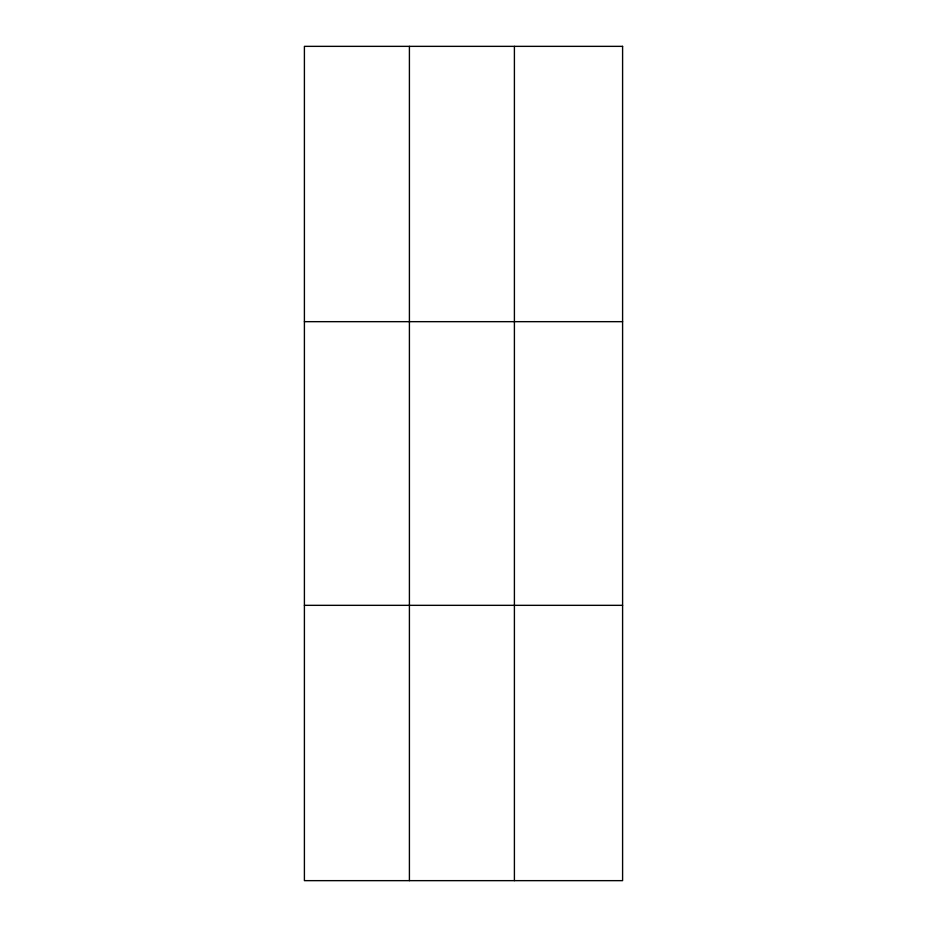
<?xml version="1.0" encoding="UTF-8"?>
<svg xmlns="http://www.w3.org/2000/svg" width="927" height="927" viewBox="0 0 927 927"><rect width="100%" height="100%" fill="white"/><g stroke="black" fill="none" stroke-linecap="round" stroke-linejoin="round"><path stroke-width="1.39" d="M409.41 880.65L409.41 46.35M514.404 880.65L514.404 46.35M304.404 321.669L622.596 321.669M304.404 605.331L622.596 605.331M622.596 46.35L622.596 880.65L304.404 880.65L304.404 46.35L622.596 46.35"/></g></svg>
